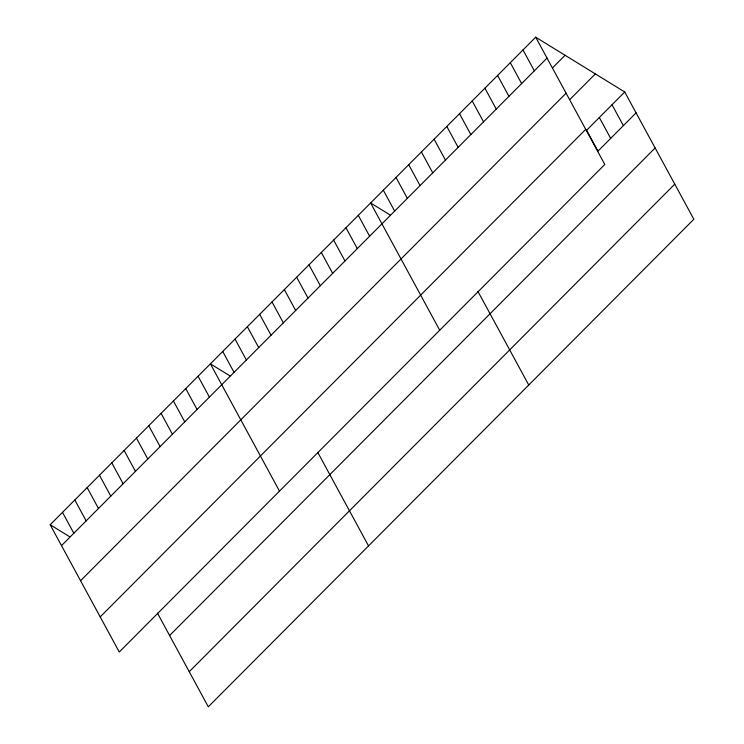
<?xml version="1.0" encoding="UTF-8"?>
<svg xmlns="http://www.w3.org/2000/svg" width="744" height="744" viewBox="0 0 744 744"><rect width="100%" height="100%" fill="white"/><g stroke="black" fill="none" stroke-linecap="round" stroke-linejoin="round"><path stroke-width="1.12" d="M535.699 37.2L604.798 164.471L119.263 652.004L50.164 524.743L535.699 37.2L624.737 91.996L693.836 219.257L208.301 706.8L157.43 613.093M61.501 545.622L547.035 58.088M552.383 68.03L565.077 55.279M80.566 580.729L566.1 93.195M569.951 99.417L595.349 73.907M100.208 616.897L585.733 129.363M624.737 91.996L586.635 130.247L597.981 151.134L636.074 112.874M169.604 635.525L655.139 147.982M189.246 671.692L674.771 184.149M390.2 215.016L370.614 202.963L439.713 330.234M229.98 375.906L210.394 363.853L279.493 491.114M50.164 524.743L69.75 536.796M612.033 104.746L623.379 125.624M599.339 117.496L610.675 138.375M522.995 49.95L534.341 70.838M510.3 62.701L521.637 83.588M497.596 75.451L508.943 96.339M484.902 88.201L496.239 109.089M472.208 100.951L483.544 121.839M459.504 113.702L470.84 134.59M446.809 126.461L458.146 147.34M434.105 139.212L445.451 160.09M421.411 151.962L432.748 172.84M477.881 291.322L528.751 385.02M408.707 164.712L420.053 185.591M396.013 177.463L407.349 198.35M383.318 190.213L394.655 211.101M358.292 215.342L369.629 236.22M345.969 227.72L357.306 248.598M333.638 240.089L344.983 260.977M321.315 252.467L332.652 273.355M308.993 264.845L320.329 285.724M296.661 277.224L308.007 298.102M284.338 289.593L295.675 310.481M272.016 301.971L283.352 322.859M259.693 314.349L271.03 335.228M317.651 452.203L368.531 545.91M247.361 326.728L258.707 347.606M235.039 339.097L246.376 359.984M222.716 351.475L234.053 372.363M198.062 376.232L209.408 397.11M185.74 388.601L197.076 409.488M173.417 400.979L184.754 421.867M161.095 413.357L172.431 434.245M148.763 425.735L160.109 446.614M136.44 438.104L147.777 458.992M124.118 450.483L135.455 471.371M111.786 462.861L123.132 483.749M99.464 475.239L110.8 496.118M87.141 487.608L98.478 508.496M74.819 499.987L86.155 520.874M62.487 512.365L73.833 533.253"/></g></svg>
